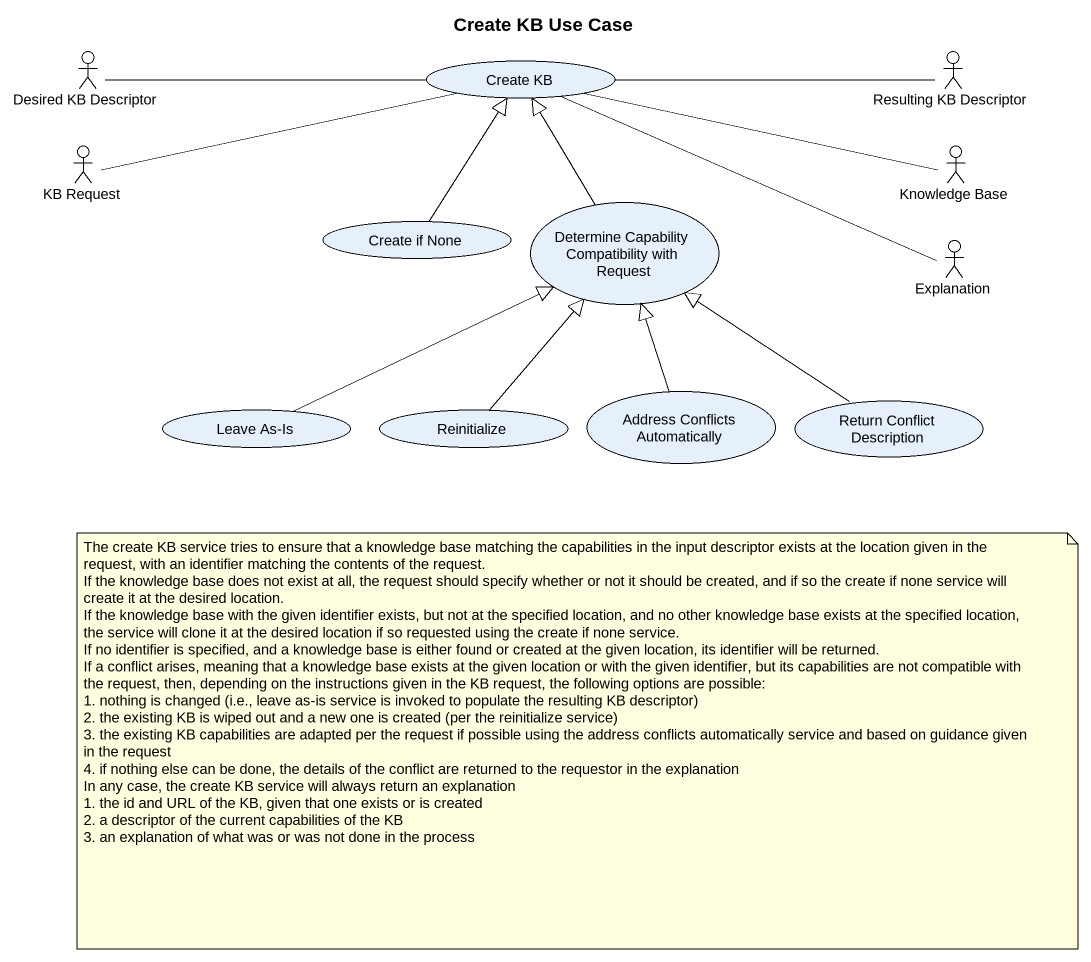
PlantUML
@startuml
title Create KB Use Case
actor "Desired KB Descriptor" as Desired_KB_Descriptor
actor "Resulting KB Descriptor" as Resulting_KB_Descriptor
usecase "Create KB" as Create_KB
actor "KB Request" as KB_Request
actor "Knowledge Base" as Knowledge_Base
usecase "Create if None" as Create_if_None
usecase "Determine Capability Compatibility with Request" as Determine_Capability
actor Explanation
usecase "Leave As-Is" as Leave_As_Is
usecase Reinitialize
usecase "Address Conflicts Automatically" as Address_Conflicts
usecase "Return Conflict Description" as Return_Conflict_Description
Desired_KB_Descriptor -right- Create_KB
Create_KB -right- Resulting_KB_Descriptor
Create_KB -right- Knowledge_Base
Create_KB -right- Explanation
KB_Request -right- Create_KB
Create_if_None -up-|> Create_KB
Determine_Capability -up-|> Create_KB
Leave_As_Is -right-|> Determine_Capability
Reinitialize -up-|> Determine_Capability
Address_Conflicts -up-|> Determine_Capability
Return_Conflict_Description -up-|> Determine_Capability
note as N1
  The create KB service tries to ensure that a knowledge base matching the capabilities in the input descriptor exists at the location given in the request, with an identifier matching the contents of the request.
  If the knowledge base does not exist at all, the request should specify whether or not it should be created, and if so the create if none service will create it at the desired location.
  If the knowledge base with the given identifier exists, but not at the specified location, and no other knowledge base exists at the specified location, the service will clone it at the desired location if so requested using the create if none service.
  If no identifier is specified, and a knowledge base is either found or created at the given location, its identifier will be returned.
  If a conflict arises, meaning that a knowledge base exists at the given location or with the given identifier, but its capabilities are not compatible with the request, then, depending on the instructions given in the KB request, the following options are possible:
  1. nothing is changed (i.e., leave as-is service is invoked to populate the resulting KB descriptor)
  2. the existing KB is wiped out and a new one is created (per the reinitialize service)
  3. the existing KB capabilities are adapted per the request if possible using the address conflicts automatically service and based on guidance given in the request
  4. if nothing else can be done, the details of the conflict are returned to the requestor in the explanation
  In any case, the create KB service will always return an explanation
  1. the id and URL of the KB, given that one exists or is created
  2. a descriptor of the current capabilities of the KB
  3. an explanation of what was or was not done in the process
end note
@enduml
